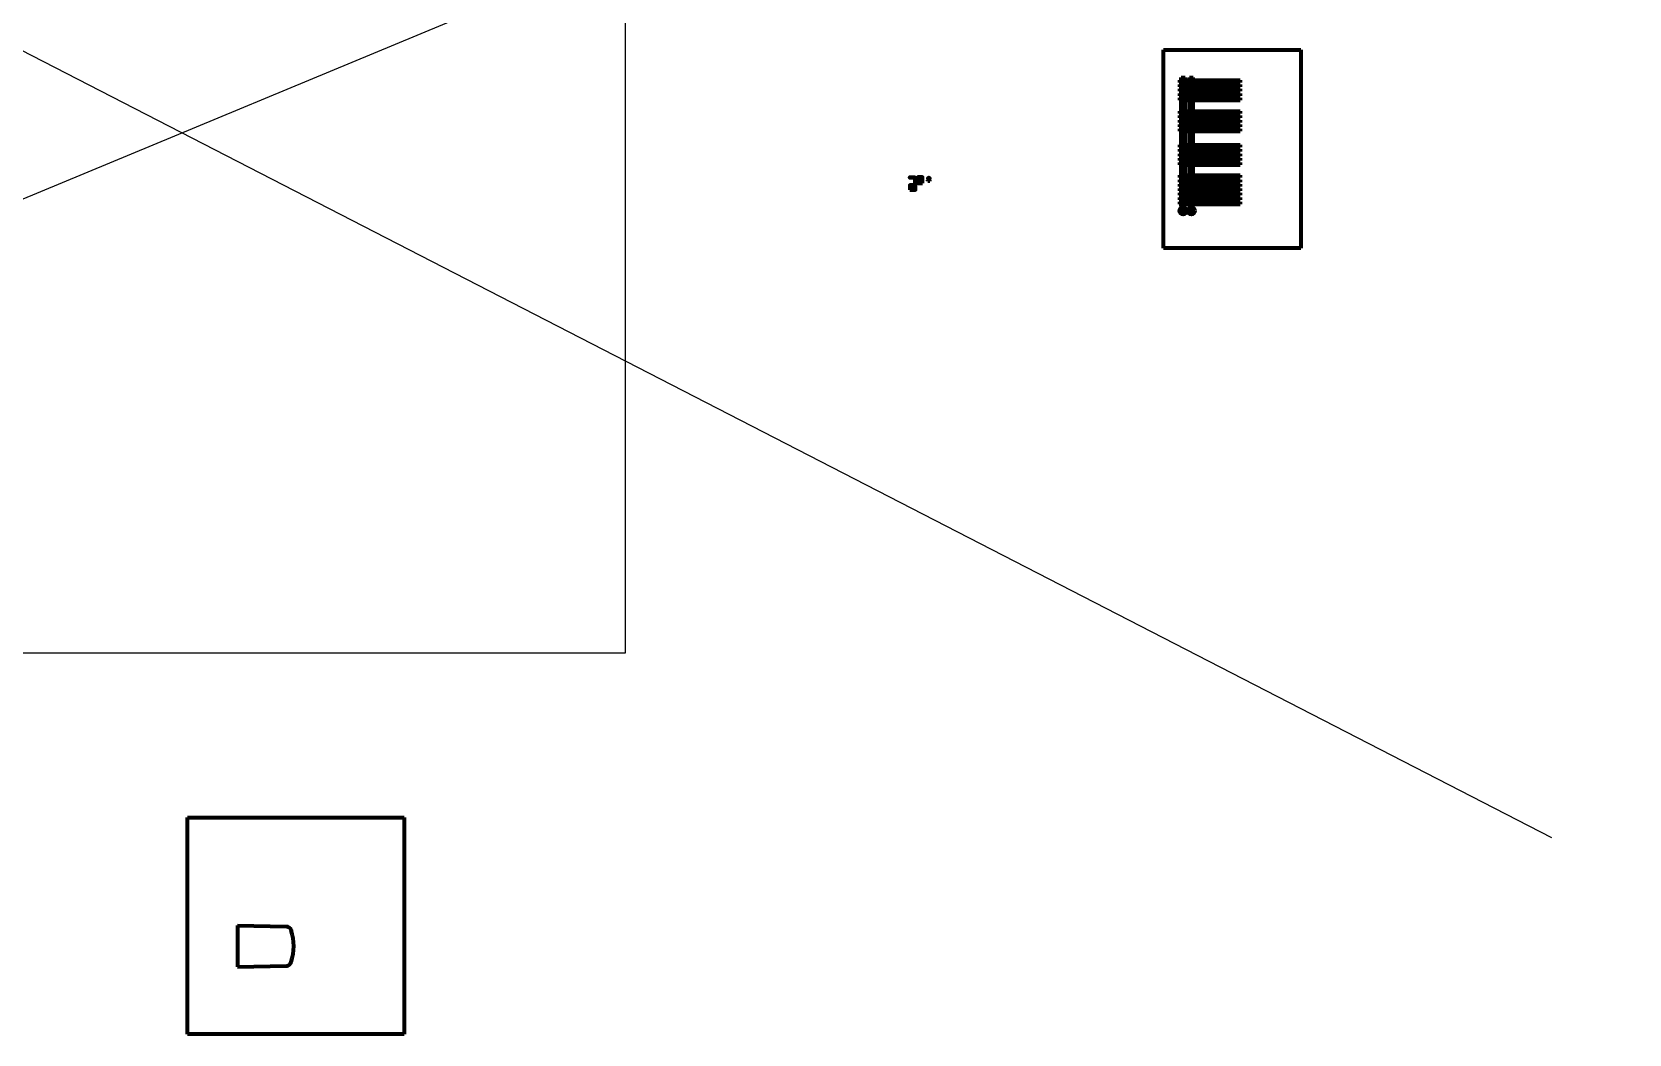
# Model space of a CAD drawing. Header units: millimetres. Extents: x -92220 to 11040, y -5929 to 27498.
# Drawn here: x -78609 to -64999, y 12157 to 20697 of the extents above; entities that cross this region are included whole.
import ezdxf

# ---------------------------------------------------------------- set-up
doc = ezdxf.new("R2010")
doc.units = ezdxf.units.MM
doc.layers.add('100 noprint', color=1, linetype='Continuous', plot=False)
doc.layers.add('14 Унитаз', color=7, linetype='Continuous', lineweight=100)
picture_1 = doc.add_image_def('image1.png', size_in_pixel=(2960, 1050))
picture_2 = doc.add_image_def('image10.gif', size_in_pixel=(800, 800))
picture_3 = doc.add_image_def('image12.jpg', size_in_pixel=(425, 613))

msp = doc.modelspace()

# ---------------------------------------------------------------- linework, layer by layer
at = {"layer": '100 noprint', "color": 2}
for p, q in [((-92219.9, 27498.2), (-65659.9, 13832.5)), ((-91779.1, 13832.5), (-64998.6, 24963.4))]:
    msp.add_line(p, q, dxfattribs=at)
at = {"layer": '100 noprint', "color": 1, "lineweight": 80}
for p, q in [((-68828.4, 20286.9), (-68312.4, 20286.9)), ((-68828.4, 20286.9), (-68828.4, 20266.9)), ((-68814.9, 19212.6), (-68814.9, 20308.6)), ((-68814.9, 20308.6), (-68782.9, 20308.6)), ((-68782.9, 19212.6), (-68782.9, 20308.6)), ((-68744.9, 19212.6), (-68744.9, 20308.6)), ((-68744.9, 20308.6), (-68712.9, 20308.6)), ((-68712.9, 19212.6), (-68712.9, 20308.6)), ((-68312.4, 20286.9), (-68312.4, 20266.9)), ((-68828.4, 20266.9), (-68312.4, 20266.9)), ((-68828.4, 20249.8), (-68312.4, 20249.8)), ((-68828.4, 20249.8), (-68828.4, 20229.8)), ((-68828.4, 20229.8), (-68312.4, 20229.8)), ((-68828.4, 20211.6), (-68312.4, 20211.6)), ((-68828.4, 20211.6), (-68828.4, 20191.6)), ((-68828.4, 20191.6), (-68312.4, 20191.6)), ((-68828.4, 20172.8), (-68312.4, 20172.8)), ((-68828.4, 20172.8), (-68828.4, 20152.8)), ((-68828.4, 20152.8), (-68312.4, 20152.8)), ((-68312.4, 20249.8), (-68312.4, 20229.8)), ((-68312.4, 20211.6), (-68312.4, 20191.6)), ((-68312.4, 20172.8), (-68312.4, 20152.8)), ((-68828.4, 20136.5), (-68312.4, 20136.5)), ((-68828.4, 20136.5), (-68828.4, 20116.5)), ((-68828.4, 20116.5), (-68312.4, 20116.5)), ((-68828.4, 20021.7), (-68312.4, 20021.7)), ((-68828.4, 20021.7), (-68828.4, 20001.7)), ((-68312.4, 20136.5), (-68312.4, 20116.5)), ((-68312.4, 20021.7), (-68312.4, 20001.7)), ((-68828.4, 20001.7), (-68312.4, 20001.7)), ((-68828.4, 19984.6), (-68312.4, 19984.6)), ((-68828.4, 19984.6), (-68828.4, 19964.6)), ((-68828.4, 19964.6), (-68312.4, 19964.6)), ((-68828.4, 19946.4), (-68312.4, 19946.4)), ((-68828.4, 19946.4), (-68828.4, 19926.4)), ((-68828.4, 19926.4), (-68312.4, 19926.4)), ((-68828.4, 19907.6), (-68312.4, 19907.6)), ((-68828.4, 19907.6), (-68828.4, 19887.6)), ((-68828.4, 19887.6), (-68312.4, 19887.6)), ((-68312.4, 19984.6), (-68312.4, 19964.6)), ((-68312.4, 19946.4), (-68312.4, 19926.4)), ((-68312.4, 19907.6), (-68312.4, 19887.6)), ((-68828.4, 19871.3), (-68312.4, 19871.3)), ((-68828.4, 19871.3), (-68828.4, 19851.3)), ((-68828.4, 19851.3), (-68312.4, 19851.3)), ((-68312.4, 19871.3), (-68312.4, 19851.3)), ((-68828.4, 19734.7), (-68312.4, 19734.7)), ((-68828.4, 19734.7), (-68828.4, 19714.7)), ((-68828.4, 19714.7), (-68312.4, 19714.7)), ((-68828.4, 19697.6), (-68312.4, 19697.6)), ((-68828.4, 19697.6), (-68828.4, 19677.6)), ((-68828.4, 19677.6), (-68312.4, 19677.6)), ((-68828.4, 19659.4), (-68312.4, 19659.4)), ((-68828.4, 19659.4), (-68828.4, 19639.4)), ((-68828.4, 19639.4), (-68312.4, 19639.4)), ((-68828.4, 19620.6), (-68312.4, 19620.6)), ((-68828.4, 19620.6), (-68828.4, 19600.6)), ((-68828.4, 19600.6), (-68312.4, 19600.6)), ((-68312.4, 19734.7), (-68312.4, 19714.7)), ((-68312.4, 19697.6), (-68312.4, 19677.6)), ((-68312.4, 19659.4), (-68312.4, 19639.4)), ((-68312.4, 19620.6), (-68312.4, 19600.6)), ((-68828.4, 19584.3), (-68312.4, 19584.3)), ((-68828.4, 19584.3), (-68828.4, 19564.3)), ((-68828.4, 19564.3), (-68312.4, 19564.3)), ((-68828.4, 19476.5), (-68312.4, 19476.5)), ((-68828.4, 19476.5), (-68828.4, 19456.5)), ((-68312.4, 19584.3), (-68312.4, 19564.3)), ((-68312.4, 19476.5), (-68312.4, 19456.5)), ((-68828.4, 19456.5), (-68312.4, 19456.5)), ((-68828.4, 19437.7), (-68312.4, 19437.7)), ((-68828.4, 19437.7), (-68828.4, 19417.7)), ((-68828.4, 19417.7), (-68312.4, 19417.7)), ((-68828.4, 19400.2), (-68312.4, 19400.2)), ((-68828.4, 19400.2), (-68828.4, 19380.2)), ((-68828.4, 19380.2), (-68312.4, 19380.2)), ((-68828.4, 19363.1), (-68312.4, 19363.1)), ((-68828.4, 19363.1), (-68828.4, 19343.1)), ((-68828.4, 19343.1), (-68312.4, 19343.1)), ((-68312.4, 19437.7), (-68312.4, 19417.7)), ((-68312.4, 19400.2), (-68312.4, 19380.2)), ((-68312.4, 19363.1), (-68312.4, 19343.1)), ((-68828.4, 19324.9), (-68312.4, 19324.9)), ((-68828.4, 19324.9), (-68828.4, 19304.9)), ((-68828.4, 19304.9), (-68312.4, 19304.9)), ((-68828.4, 19286.1), (-68312.4, 19286.1)), ((-68828.4, 19286.1), (-68828.4, 19266.1)), ((-68828.4, 19266.1), (-68312.4, 19266.1)), ((-68828.4, 19249.8), (-68312.4, 19249.8)), ((-68828.4, 19249.8), (-68828.4, 19229.8)), ((-68828.4, 19229.8), (-68312.4, 19229.8)), ((-68814.9, 19212.6), (-68782.9, 19212.6)), ((-68811.4, 19172), (-68811.4, 19212.6)), ((-68786.4, 19172), (-68786.4, 19212.6)), ((-68744.9, 19212.6), (-68712.9, 19212.6)), ((-68741.4, 19172), (-68741.4, 19212.6)), ((-68716.4, 19172), (-68716.4, 19212.6)), ((-68312.4, 19324.9), (-68312.4, 19304.9)), ((-68312.4, 19286.1), (-68312.4, 19266.1)), ((-68312.4, 19249.8), (-68312.4, 19229.8))]:
    msp.add_line(p, q, dxfattribs=at)
at = {"layer": '100 noprint'}
for p, q in [((-71108.6, 19443.1), (-71108.6, 19468.1)), ((-71069.1, 19428.6), (-71094.1, 19428.6)), ((-70966.6, 19427.6), (-70966.4, 19427.7)), ((-70965, 19426.3), (-70966.6, 19427.6)), ((-70964.8, 19426.5), (-70966.4, 19427.7)), ((-70964.8, 19426.5), (-70965, 19426.3))]:
    msp.add_line(p, q, dxfattribs=at)
at = {"layer": '100 noprint', "lineweight": 100}
for p, q in [((-71083.6, 19392.3), (-71083.6, 19352.3)), ((-71061, 19453.1), (-71021, 19453.1)), ((-70957.8, 19426.3), (-70973.8, 19426.3)), ((-70973.8, 19426.3), (-70973.8, 19424.7)), ((-70957.8, 19424.7), (-70973.8, 19424.7)), ((-70972.2, 19433), (-70973.2, 19432.4)), ((-70973.2, 19427.7), (-70973.2, 19432.4)), ((-70958.2, 19427.7), (-70973.2, 19427.7)), ((-70973, 19426.3), (-70973, 19427.7)), ((-70958.6, 19426.3), (-70973, 19426.3)), ((-70971.3, 19433), (-70972.2, 19433)), ((-70965.7, 19433), (-70971.3, 19433)), ((-70969.5, 19427.7), (-70969.5, 19432.4)), ((-70965.7, 19433), (-70960.1, 19433)), ((-70961.9, 19427.7), (-70961.9, 19432.4)), ((-70959.2, 19433), (-70960.1, 19433)), ((-70958.2, 19432.4), (-70959.2, 19433)), ((-70958.4, 19426.5), (-70958.6, 19426.3)), ((-70958.4, 19426.5), (-70958.4, 19427.7)), ((-70958.2, 19427.7), (-70958.2, 19432.4)), ((-70957.8, 19426.3), (-70957.8, 19424.7))]:
    msp.add_line(p, q, dxfattribs=at)
msp.add_lwpolyline([(-71083.6, 19408.1), (-71083.6, 19448.1, 0.4142136), (-71088.6, 19453.1), (-71128.6, 19453.1), (-71128.6, 19458.1), (-71088.6, 19458.1, -0.4142136), (-71078.6, 19448.1), (-71078.6, 19408.1)], format="xyb", close=True, dxfattribs=at)
for points in [[(-71128.6, 19352.3), (-71078.6, 19352.3), (-71078.6, 19392.3), (-71128.6, 19392.3)], [(-71021, 19408.1), (-71021, 19458.1), (-71061, 19458.1), (-71061, 19408.1)], [(-70969.5, 19440.8), (-70961.9, 19440.8), (-70958.2, 19447.3), (-70961.9, 19453.8), (-70969.5, 19453.8), (-70973.2, 19447.3)]]:
    msp.add_lwpolyline(points, close=True, dxfattribs=at)
for centre, radius in [((-71108.6, 19372.3), 6.5), ((-71041, 19428.6), 6.5), ((-70965.7, 19447.3), 4)]:
    msp.add_circle(centre, radius, dxfattribs=at)
at = {"layer": '100 noprint', "color": 1, "lineweight": 80}
for centre, radius in [((-68798.9, 19172), 30), ((-68728.9, 19172), 30), ((-68798.9, 19172), 12.5), ((-68728.9, 19172), 12.5)]:
    msp.add_circle(centre, radius, dxfattribs=at)
at = {"layer": '100 noprint', "lineweight": 100}
for points, knots in [([(-70973.2, 19432.4), (-70972.9, 19432.6), (-70972.6, 19432.8), (-70972, 19433), (-70971.6, 19433), (-70971.3, 19433)], [0, 0, 0, 0, 0.5, 0.5, 1, 1, 1, 1]), ([(-70971.3, 19433), (-70971.2, 19433), (-70971, 19433), (-70970.7, 19433), (-70970.5, 19432.9), (-70970.1, 19432.8), (-70969.8, 19432.6), (-70969.5, 19432.4)], [0, 0, 0, 0, 0.25, 0.25, 0.5, 0.5, 1, 1, 1, 1]), ([(-70969.5, 19432.4), (-70968.8, 19432.6), (-70968.2, 19432.8), (-70967, 19433), (-70966.3, 19433), (-70965.7, 19433)], [0, 0, 0, 0, 0.5, 0.5, 1, 1, 1, 1]), ([(-70965.7, 19433), (-70965.1, 19433), (-70964.4, 19433), (-70963.2, 19432.8), (-70962.6, 19432.6), (-70961.9, 19432.4)], [0, 0, 0, 0, 0.5, 0.5, 1, 1, 1, 1]), ([(-70961.9, 19432.4), (-70961.6, 19432.6), (-70961.3, 19432.8), (-70960.7, 19433), (-70960.4, 19433), (-70960.1, 19433)], [0, 0, 0, 0, 0.5, 0.5, 1, 1, 1, 1]), ([(-70960.1, 19433), (-70959.9, 19433), (-70959.7, 19433), (-70959.4, 19433), (-70959.3, 19432.9), (-70958.8, 19432.8), (-70958.5, 19432.6), (-70958.2, 19432.4)], [0, 0, 0, 0, 0.25, 0.25, 0.5, 0.5, 1, 1, 1, 1])]:
    msp.add_open_spline(points, degree=3, knots=knots, dxfattribs=at)
at = {"layer": '14 Унитаз', "color": 1, "lineweight": 100}
for p, q in [((-76858.1, 13081.3), (-76858.1, 12731.3)), ((-76858.1, 13081.3), (-76440.8, 13073.9)), ((-76858.1, 12731.3), (-76440.8, 12738.7))]:
    msp.add_line(p, q, dxfattribs=at)
msp.add_arc((-76800, 12906.3), 421.9, 341.48248, 18.51752, dxfattribs=at)
for points, start_tangent, end_tangent in [([(-76440.8, 13073.9), (-76431.7, 13073), (-76412.8, 13063), (-76403.4, 13049.3), (-76399.9, 13040.3)], (0.9998433, -0.0177012), (0.3175947, -0.9482266)), ([(-76440.8, 12738.7), (-76431.7, 12739.7), (-76412.8, 12749.6), (-76403.4, 12763.4), (-76399.9, 12772.3)], (0.9998433, 0.0177012), (0.3175947, 0.9482266))]:
    msp.add_spline(points, degree=3, dxfattribs=dict(at, start_tangent=start_tangent, end_tangent=end_tangent))

# ---------------------------------------------------------------- pictures from other files: only their frames are drawn
at = {"layer": '100 noprint'}
image = msp.add_image(picture_1, insert=(-90995.4, 15403.8), size_in_units=(17441.6, 6187.1), dxfattribs=at)
image.dxf.flags = 7
at = {"layer": '100 noprint', "color": 1, "lineweight": 80}
image = msp.add_image(picture_3, insert=(-68965.4, 18855.1), size_in_units=(1170.6, 1688.4), dxfattribs=at)
image.dxf.flags = 7
at = {"layer": '14 Унитаз', "color": 1}
image = msp.add_image(picture_2, insert=(-77283.7, 12157.3), size_in_units=(1845.8, 1845.8), dxfattribs=at)
image.dxf.flags = 7

doc.saveas('drawing.dxf')
